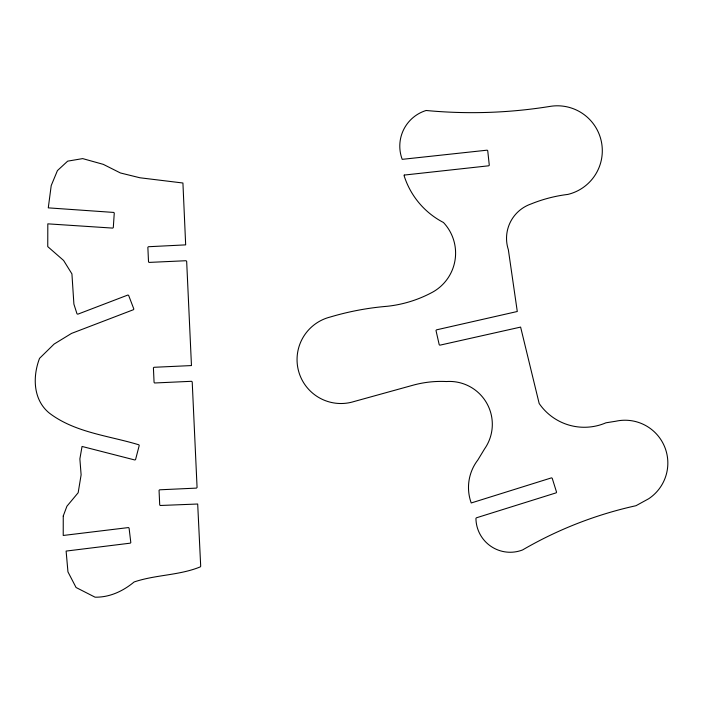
<?xml version="1.0" encoding="UTF-8"?>
<svg xmlns="http://www.w3.org/2000/svg" width="703" height="703" viewBox="0 0 703 703"><rect width="100%" height="100%" fill="white"/><g stroke="black" fill="none" stroke-linecap="round" stroke-linejoin="round"><path stroke-width="1.05" d="M63.252 515.976L63.226 535.466L128.508 527.566L129.08 528.12L130.82 542.593L130.266 543.164L66.117 551.082L67.954 571.882L76.065 587.506L95.054 597.181C109.65 597.462 123.069 591.153 134.124 581.97C155.723 574.632 179.028 575.555 200.258 566.899L200.698 566.266L197.692 504.016L160.24 505.492L159.713 504.903L159.054 490.343L159.643 489.806L196.471 488.11L197.068 487.451L192.209 381.896L191.55 381.298L154.598 382.986L154.071 382.388L153.412 367.827L154.01 367.291L191.462 365.569L186.664 261.331L186.005 260.725L149.045 262.412L148.518 261.824L147.858 247.263L148.456 246.727L185.671 244.872L182.921 183.008L139.915 177.771L120.433 172.973L103.297 164.361L82.682 158.606L67.664 161.145L57.435 170.592L51.214 185.566L48.279 207.86L113.798 212.438L114.264 213.088L113.297 227.64L112.647 228.097L47.813 223.844L47.751 246.621L63.595 260.453L71.926 273.889L73.903 304.135L76.996 313.819L77.813 314.188L127.946 295.005L128.64 295.401L133.842 309.012L133.438 309.707L71.521 333.415L54.105 344.066L39.544 358.354C32.505 376.738 33.015 399.928 49.456 413.197C75.239 432.74 108.842 435.649 138.878 444.814L139.212 445.544L135.538 459.648L134.818 459.982L82.049 446.449L79.87 458.901L81.117 474.824L78.165 492.733L66.926 506.213L63.252 515.976M404.26 175.065L404.102 175.697A79.738 79.738 0 0 0 443.461 222.5A44.658 44.658 0 0 1 430.957 293.028A122.744 122.744 0 0 1 387.291 306.28A279.856 279.856 0 0 0 330.252 317.018A43.92 43.92 0 0 0 298.696 371.527A43.92 43.92 0 0 0 354.075 401.518L411.826 385.543A105.898 105.898 0 0 1 446.467 381.536A42.883 42.883 0 0 1 484.543 448.945L477.855 459.973A45.168 45.168 0 0 0 471.221 502.97L551.556 477.838L552.224 478.277L556.565 492.188L556.126 492.856L476.37 517.821L475.931 518.427A34.271 34.271 0 0 0 522.549 549.957A393.636 393.636 0 0 1 635.978 505.712L648.684 498.752A42.83 42.83 0 0 0 615.766 421.238L605.951 422.802A54.72 54.72 0 0 1 539.175 403.513L520.615 327.088L439.832 345.191L439.208 344.698L435.992 330.48L436.484 329.856L517.285 311.499L508.348 249.697A36.363 36.363 0 0 1 530.95 204.002A144.519 144.519 0 0 1 567.91 194.406A44.93 44.93 0 0 0 601.425 141.865A44.93 44.93 0 0 0 550.203 106.373A488.497 488.497 0 0 1 426.115 110.485A37.312 37.312 0 0 0 402.204 159.344L487.161 150.17L487.733 150.732L489.288 165.223L488.726 165.794L404.26 175.065"/></g></svg>
